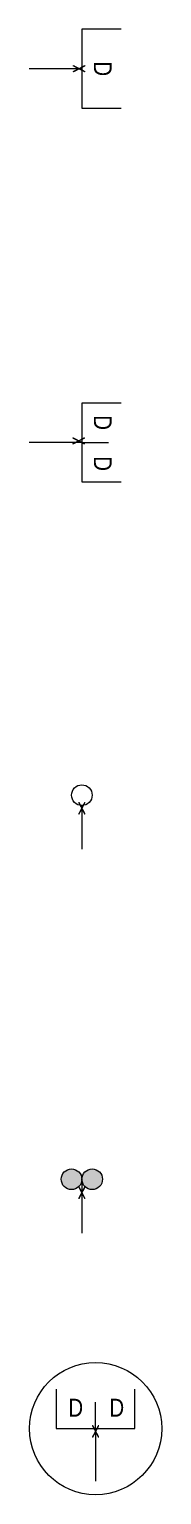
# Model space of a CAD drawing. Header units: metres. Extents: x -162 to 83385, y -62392 to -1971.
# Drawn here: x 74501 to 74862, y -26014 to -22023 of the extents above; entities that cross this region are included whole.
import ezdxf
from ezdxf.enums import TextEntityAlignment as Align

# ---------------------------------------------------------------- set-up
doc = ezdxf.new("R2010")
doc.units = ezdxf.units.M
doc.header["$LTSCALE"] = 0.5
for name, color, linetype, lineweight in [('ELIN_Attribut_01_Produkt_ID', 7, 'Continuous', 0), ('ELIN_Attribut_02_Stromkreis', 7, 'Continuous', 0), ('ELIN_Attribut_03_Verteilerbereich', 7, 'Continuous', 0), ('ELIN_Attribut_04_Montagehoehe', 7, 'Continuous', 0), ('ELIN_Attribut_05_Montageart', 7, 'Continuous', 0), ('ELIN_Attribut_06_Tuernummer', 7, 'Continuous', 0), ('ELIN_Attribut_07_Bemerkung', 7, 'Continuous', 0), ('ELIN_Attribut_08_Adresse', 7, 'Continuous', 0), ('ELIN_Attribut_10_AKZ1', 7, 'Continuous', 0), ('ELIN_Attribut_11_AKZ2', 7, 'Continuous', 0), ('ELIN_Attribut_12_Sonstiges1', 7, 'Continuous', 0), ('ELIN_Attribut_13_Sonstiges2', 7, 'Continuous', 0), ('ELIN_Attribut_14_Bauteil', 7, 'Continuous', 0), ('ELIN_Attribut_15_Ebene', 7, 'Continuous', 0), ('ELIN_Attribut_16_Raumnummer', 7, 'Continuous', 0), ('ELIN_Attribut_17_Raumname', 7, 'Continuous', 0), ('ELIN_Attribut_18_Montageabschnitt', 7, 'Continuous', 0), ('ELIN_Attribut_Basispunkt', 2, 'Continuous', 0), ('ELIN_Attribute_GEMOS', 11, 'Continuous', 0), ('ELIN_SWS_WA_Auslass', 7, 'Continuous', 0), ('ELIN_SWS_WA_Datendose', 7, 'Continuous', 0)]:
    doc.layers.add(name, color=color, linetype=linetype, lineweight=lineweight)
doc.layers.get('0').off()
doc.styles.add('ARIAL_N', font='ARIALN.TTF')
doc.styles.add('ELIN_Attribute', font='isocp.shx', dxfattribs={"width": 0.8})

# ---------------------------------------------------------------- blocks, each defined once
blk = doc.blocks.new('ELIN_SWS_EDV DOSE_1F')
at = {"color": 0}
for p, q in [((-107.2, 107.2), (-107.2, 0)), ((107.2, 0), (107.2, 107.2)), ((-107.2, 0), (107.2, 0)), ((0, 0), (0, -143))]:
    blk.add_line(p, q, dxfattribs=at)
at = {"color": 0, "style": 'ARIAL_N'}
blk.add_text('D', height=48.7, dxfattribs=at).set_placement((-20, 32.7))
at = {"layer": 'ELIN_Attribut_01_Produkt_ID', "style": 'ELIN_Attribute', "width": 0.8, "flags": 8}
blk.add_attdef('01_PRODUKT_ID', text='', height=150, dxfattribs=at).set_placement((0, -169.5, 0), align=Align.TOP_CENTER)
at = {"layer": 'ELIN_Attribut_02_Stromkreis', "style": 'ELIN_Attribute', "width": 0.8, "flags": 8}
blk.add_attdef('02_STROMKREIS', text='', height=150, dxfattribs=at).set_placement((0, 150, 0), align=Align.CENTER)
at = {"layer": 'ELIN_Attribut_03_Verteilerbereich', "style": 'ELIN_Attribute', "width": 0.8, "flags": 8}
blk.add_attdef('03_VERTEILERBEREICH', (198.4, -672.7, 0), '', height=125, dxfattribs=at)
at = {"layer": 'ELIN_Attribut_04_Montagehoehe', "style": 'ELIN_Attribute', "width": 0.8, "flags": 8}
blk.add_attdef('04_MONTAGEHOEHE', text='', height=125, dxfattribs=at).set_placement((-424.5, -54.7, 0), align=Align.RIGHT)
at = {"layer": 'ELIN_Attribut_05_Montageart', "style": 'ELIN_Attribute', "width": 0.8, "flags": 8}
blk.add_attdef('05_MONTAGEART', (400.3, -54.7, 0), '', height=125, dxfattribs=at)
at = {"layer": 'ELIN_Attribut_06_Tuernummer', "style": 'ELIN_Attribute', "width": 0.8, "flags": 8}
blk.add_attdef('06_TUERNUMMER', text='', height=125, dxfattribs=at).set_placement((-424.9, -254.7, 0), align=Align.RIGHT)
at = {"layer": 'ELIN_Attribut_07_Bemerkung', "style": 'ELIN_Attribute', "width": 0.8, "flags": 8}
blk.add_attdef('07_BEMERKUNG', (198.4, -844.5, 0), '', height=125, dxfattribs=at)
at = {"layer": 'ELIN_Attribut_08_Adresse', "style": 'ELIN_Attribute', "width": 0.8, "flags": 8}
blk.add_attdef('08_ADRESSE', (198.4, -1100.6, 0), '', height=125, dxfattribs=at)
at = {"layer": 'ELIN_Attribut_10_AKZ1', "style": 'ELIN_Attribute', "width": 0.8, "flags": 8}
blk.add_attdef('10_AKZ1', (195.8, -1466.6, 0), '', height=125, dxfattribs=at)
at = {"layer": 'ELIN_Attribut_11_AKZ2', "style": 'ELIN_Attribute', "width": 0.8, "flags": 8}
blk.add_attdef('11_AKZ2', (195.8, -1622.9, 0), '', height=125, dxfattribs=at)
at = {"layer": 'ELIN_Attribut_12_Sonstiges1', "style": 'ELIN_Attribute', "width": 0.8, "flags": 8}
blk.add_attdef('12_SONSTIGES1', (198.4, -2000.7, 0), '', height=125, dxfattribs=at)
at = {"layer": 'ELIN_Attribut_13_Sonstiges2', "style": 'ELIN_Attribute', "width": 0.8, "flags": 8}
blk.add_attdef('13_SONSTIGES2', (198.4, -2151.6, 0), '', height=125, dxfattribs=at)
at = {"layer": 'ELIN_Attribut_14_Bauteil', "style": 'ELIN_Attribute', "width": 0.8, "flags": 8}
blk.add_attdef('14_BAUTEIL', (198.4, -2971.1, 0), '', height=125, dxfattribs=at)
at = {"layer": 'ELIN_Attribut_15_Ebene', "style": 'ELIN_Attribute', "width": 0.8, "flags": 8}
blk.add_attdef('15_EBENE', (198.4, -3118.3, 0), '', height=125, dxfattribs=at)
at = {"layer": 'ELIN_Attribut_16_Raumnummer', "style": 'ELIN_Attribute', "width": 0.8, "flags": 8}
blk.add_attdef('16_RAUMNUMMER', (198.4, -3312.6, 0), '', height=125, dxfattribs=at)
at = {"layer": 'ELIN_Attribut_17_Raumname', "style": 'ELIN_Attribute', "width": 0.8, "flags": 8}
blk.add_attdef('17_RAUMNAME', (198.4, -3469.1, 0), '', height=125, dxfattribs=at)
at = {"layer": 'ELIN_Attribut_18_Montageabschnitt', "style": 'ELIN_Attribute', "width": 0.8, "flags": 8}
blk.add_attdef('18_MONTAGEABSCHNITT', (198.4, -3670.1, 0), '', height=125, dxfattribs=at)
at = {"layer": 'ELIN_Attribut_Basispunkt', "style": 'ELIN_Attribute', "width": 0.8, "flags": 8}
blk.add_attdef('Basispunkt', text='', height=50, dxfattribs=at).set_placement((0, 0), align=Align.MIDDLE)
at = {"layer": 'ELIN_Attribute_GEMOS', "style": 'ELIN_Attribute', "width": 0.6, "flags": 8}
for tag, p in [('G01_PRO02ID', (1620.5, 183.6)), ('G02_BEZEICHNUNG', (1620.5, -14.6, 0)), ('G03_DESCRIPTION', (1620.5, -204.4, 0)), ('G04_GEMOS-SYMBOL', (1623.8, -404.4, 0)), ('G05_GEMOS-TYP', (1623.8, -604.4, 0)), ('G06_ORTSKENNUNG', (1620.5, -804.4, 0)), ('G08_FREI1', (1620.5, -1004.4, 0)), ('G08_FREI2', (1620.5, -1204.4, 0))]:
    blk.add_attdef(tag, p, '', height=125, dxfattribs=at)
blk = doc.blocks.new('ELIN_SWS_EDV DOSE_2F')
at = {"color": 0}
for p, q in [((-107.2, 107.2), (-107.2, 0)), ((107.2, 0), (107.2, 107.2)), ((0, 0), (0, 72.1)), ((-107.2, 0), (107.2, 0)), ((0, 0), (0, -143))]:
    blk.add_line(p, q, dxfattribs=at)
at = {"color": 0, "style": 'ARIAL_N'}
for p in [(-74.2, 32.7), (37.5, 32.7)]:
    blk.add_text('D', height=48.7, dxfattribs=at).set_placement(p)
at = {"layer": 'ELIN_Attribut_01_Produkt_ID', "style": 'ELIN_Attribute', "width": 0.8, "flags": 8}
blk.add_attdef('01_PRODUKT_ID', text='', height=150, dxfattribs=at).set_placement((0, -169.5, 0), align=Align.TOP_CENTER)
at = {"layer": 'ELIN_Attribut_02_Stromkreis', "style": 'ELIN_Attribute', "width": 0.8, "flags": 8}
blk.add_attdef('02_STROMKREIS', text='', height=150, dxfattribs=at).set_placement((0, 150, 0), align=Align.CENTER)
at = {"layer": 'ELIN_Attribut_03_Verteilerbereich', "style": 'ELIN_Attribute', "width": 0.8, "flags": 8}
blk.add_attdef('03_VERTEILERBEREICH', (198.4, -672.7, 0), '', height=125, dxfattribs=at)
at = {"layer": 'ELIN_Attribut_04_Montagehoehe', "style": 'ELIN_Attribute', "width": 0.8, "flags": 8}
blk.add_attdef('04_MONTAGEHOEHE', text='', height=125, dxfattribs=at).set_placement((-424.5, -54.7, 0), align=Align.RIGHT)
at = {"layer": 'ELIN_Attribut_05_Montageart', "style": 'ELIN_Attribute', "width": 0.8, "flags": 8}
blk.add_attdef('05_MONTAGEART', (400.3, -54.7, 0), '', height=125, dxfattribs=at)
at = {"layer": 'ELIN_Attribut_06_Tuernummer', "style": 'ELIN_Attribute', "width": 0.8, "flags": 8}
blk.add_attdef('06_TUERNUMMER', text='', height=125, dxfattribs=at).set_placement((-424.9, -254.7, 0), align=Align.RIGHT)
at = {"layer": 'ELIN_Attribut_07_Bemerkung', "style": 'ELIN_Attribute', "width": 0.8, "flags": 8}
blk.add_attdef('07_BEMERKUNG', (198.4, -844.5, 0), '', height=125, dxfattribs=at)
at = {"layer": 'ELIN_Attribut_08_Adresse', "style": 'ELIN_Attribute', "width": 0.8, "flags": 8}
blk.add_attdef('08_ADRESSE', (198.4, -1100.6, 0), '', height=125, dxfattribs=at)
at = {"layer": 'ELIN_Attribut_10_AKZ1', "style": 'ELIN_Attribute', "width": 0.8, "flags": 8}
blk.add_attdef('10_AKZ1', (195.8, -1466.6, 0), '', height=125, dxfattribs=at)
at = {"layer": 'ELIN_Attribut_11_AKZ2', "style": 'ELIN_Attribute', "width": 0.8, "flags": 8}
blk.add_attdef('11_AKZ2', (195.8, -1622.9, 0), '', height=125, dxfattribs=at)
at = {"layer": 'ELIN_Attribut_12_Sonstiges1', "style": 'ELIN_Attribute', "width": 0.8, "flags": 8}
blk.add_attdef('12_SONSTIGES1', (198.4, -2000.7, 0), '', height=125, dxfattribs=at)
at = {"layer": 'ELIN_Attribut_13_Sonstiges2', "style": 'ELIN_Attribute', "width": 0.8, "flags": 8}
blk.add_attdef('13_SONSTIGES2', (198.4, -2151.6, 0), '', height=125, dxfattribs=at)
at = {"layer": 'ELIN_Attribut_14_Bauteil', "style": 'ELIN_Attribute', "width": 0.8, "flags": 8}
blk.add_attdef('14_BAUTEIL', (198.4, -2971.1, 0), '', height=125, dxfattribs=at)
at = {"layer": 'ELIN_Attribut_15_Ebene', "style": 'ELIN_Attribute', "width": 0.8, "flags": 8}
blk.add_attdef('15_EBENE', (198.4, -3118.3, 0), '', height=125, dxfattribs=at)
at = {"layer": 'ELIN_Attribut_16_Raumnummer', "style": 'ELIN_Attribute', "width": 0.8, "flags": 8}
blk.add_attdef('16_RAUMNUMMER', (198.4, -3312.6, 0), '', height=125, dxfattribs=at)
at = {"layer": 'ELIN_Attribut_17_Raumname', "style": 'ELIN_Attribute', "width": 0.8, "flags": 8}
blk.add_attdef('17_RAUMNAME', (198.4, -3469.1, 0), '', height=125, dxfattribs=at)
at = {"layer": 'ELIN_Attribut_18_Montageabschnitt', "style": 'ELIN_Attribute', "width": 0.8, "flags": 8}
blk.add_attdef('18_MONTAGEABSCHNITT', (198.4, -3670.1, 0), '', height=125, dxfattribs=at)
at = {"layer": 'ELIN_Attribut_Basispunkt', "style": 'ELIN_Attribute', "width": 0.8, "flags": 8}
blk.add_attdef('Basispunkt', text='', height=50, dxfattribs=at).set_placement((0, 0), align=Align.MIDDLE)
at = {"layer": 'ELIN_Attribute_GEMOS', "style": 'ELIN_Attribute', "width": 0.6, "flags": 8}
for tag, p in [('G01_PRO02ID', (1620.5, 183.6)), ('G02_BEZEICHNUNG', (1620.5, -14.6, 0)), ('G03_DESCRIPTION', (1620.5, -204.4, 0)), ('G04_GEMOS-SYMBOL', (1623.8, -404.4, 0)), ('G05_GEMOS-TYP', (1623.8, -604.4, 0)), ('G06_ORTSKENNUNG', (1620.5, -804.4, 0)), ('G08_FREI1', (1620.5, -1004.4, 0)), ('G08_FREI2', (1620.5, -1204.4, 0))]:
    blk.add_attdef(tag, p, '', height=125, dxfattribs=at)
blk = doc.blocks.new('ELIN_SWS_EDV AUSL_1F')
h = blk.add_hatch(color=0)
edge = h.paths.add_edge_path()
edge.add_arc((0, 28.1), 28.1, 360, 720)
at = {"color": 0}
blk.add_line((0, 0), (0, -118.8), dxfattribs=at)
blk.add_circle((0, 28.1), 28.1, dxfattribs=at)
at = {"layer": 'ELIN_Attribut_01_Produkt_ID', "style": 'ELIN_Attribute', "width": 0.8, "flags": 8}
blk.add_attdef('01_PRODUKT_ID', text='', height=150, dxfattribs=at).set_placement((0, -169.5, 0), align=Align.TOP_CENTER)
at = {"layer": 'ELIN_Attribut_02_Stromkreis', "style": 'ELIN_Attribute', "width": 0.8, "flags": 8}
blk.add_attdef('02_STROMKREIS', text='', height=150, dxfattribs=at).set_placement((0, 150, 0), align=Align.CENTER)
at = {"layer": 'ELIN_Attribut_03_Verteilerbereich', "style": 'ELIN_Attribute', "width": 0.8, "flags": 8}
blk.add_attdef('03_VERTEILERBEREICH', (198.4, -672.7, 0), '', height=125, dxfattribs=at)
at = {"layer": 'ELIN_Attribut_04_Montagehoehe', "style": 'ELIN_Attribute', "width": 0.8, "flags": 8}
blk.add_attdef('04_MONTAGEHOEHE', text='', height=125, dxfattribs=at).set_placement((-424.5, -54.7, 0), align=Align.RIGHT)
at = {"layer": 'ELIN_Attribut_05_Montageart', "style": 'ELIN_Attribute', "width": 0.8, "flags": 8}
blk.add_attdef('05_MONTAGEART', (400.3, -54.7, 0), '', height=125, dxfattribs=at)
at = {"layer": 'ELIN_Attribut_06_Tuernummer', "style": 'ELIN_Attribute', "width": 0.8, "flags": 8}
blk.add_attdef('06_TUERNUMMER', text='', height=125, dxfattribs=at).set_placement((-424.9, -254.7, 0), align=Align.RIGHT)
at = {"layer": 'ELIN_Attribut_07_Bemerkung', "style": 'ELIN_Attribute', "width": 0.8, "flags": 8}
blk.add_attdef('07_BEMERKUNG', (198.4, -844.5, 0), '', height=125, dxfattribs=at)
at = {"layer": 'ELIN_Attribut_08_Adresse', "style": 'ELIN_Attribute', "width": 0.8, "flags": 8}
blk.add_attdef('08_ADRESSE', (198.4, -1100.6, 0), '', height=125, dxfattribs=at)
at = {"layer": 'ELIN_Attribut_10_AKZ1', "style": 'ELIN_Attribute', "width": 0.8, "flags": 8}
blk.add_attdef('10_AKZ1', (195.8, -1466.6, 0), '', height=125, dxfattribs=at)
at = {"layer": 'ELIN_Attribut_11_AKZ2', "style": 'ELIN_Attribute', "width": 0.8, "flags": 8}
blk.add_attdef('11_AKZ2', (195.8, -1622.9, 0), '', height=125, dxfattribs=at)
at = {"layer": 'ELIN_Attribut_12_Sonstiges1', "style": 'ELIN_Attribute', "width": 0.8, "flags": 8}
blk.add_attdef('12_SONSTIGES1', (198.4, -2000.7, 0), '', height=125, dxfattribs=at)
at = {"layer": 'ELIN_Attribut_13_Sonstiges2', "style": 'ELIN_Attribute', "width": 0.8, "flags": 8}
blk.add_attdef('13_SONSTIGES2', (198.4, -2151.6, 0), '', height=125, dxfattribs=at)
at = {"layer": 'ELIN_Attribut_14_Bauteil', "style": 'ELIN_Attribute', "width": 0.8, "flags": 8}
blk.add_attdef('14_BAUTEIL', (198.4, -2971.1, 0), '', height=125, dxfattribs=at)
at = {"layer": 'ELIN_Attribut_15_Ebene', "style": 'ELIN_Attribute', "width": 0.8, "flags": 8}
blk.add_attdef('15_EBENE', (198.4, -3118.3, 0), '', height=125, dxfattribs=at)
at = {"layer": 'ELIN_Attribut_16_Raumnummer', "style": 'ELIN_Attribute', "width": 0.8, "flags": 8}
blk.add_attdef('16_RAUMNUMMER', (198.4, -3312.6, 0), '', height=125, dxfattribs=at)
at = {"layer": 'ELIN_Attribut_17_Raumname', "style": 'ELIN_Attribute', "width": 0.8, "flags": 8}
blk.add_attdef('17_RAUMNAME', (198.4, -3469.1, 0), '', height=125, dxfattribs=at)
at = {"layer": 'ELIN_Attribut_18_Montageabschnitt', "style": 'ELIN_Attribute', "width": 0.8, "flags": 8}
blk.add_attdef('18_MONTAGEABSCHNITT', (198.4, -3670.1, 0), '', height=125, dxfattribs=at)
at = {"layer": 'ELIN_Attribut_Basispunkt', "style": 'ELIN_Attribute', "width": 0.8, "flags": 8}
blk.add_attdef('Basispunkt', text='', height=50, dxfattribs=at).set_placement((0, 0), align=Align.MIDDLE)
at = {"layer": 'ELIN_Attribute_GEMOS', "style": 'ELIN_Attribute', "width": 0.6, "flags": 8}
for tag, p in [('G01_PRO02ID', (1620.5, 183.6)), ('G02_BEZEICHNUNG', (1620.5, -14.6, 0)), ('G03_DESCRIPTION', (1620.5, -204.4, 0)), ('G04_GEMOS-SYMBOL', (1623.8, -404.4, 0)), ('G05_GEMOS-TYP', (1623.8, -604.4, 0)), ('G06_ORTSKENNUNG', (1620.5, -804.4, 0)), ('G08_FREI1', (1620.5, -1004.4, 0)), ('G08_FREI2', (1620.5, -1204.4, 0))]:
    blk.add_attdef(tag, p, '', height=125, dxfattribs=at)
blk = doc.blocks.new('ELIN_SWS_EDV AUSL_2F')
h = blk.add_hatch(color=0)
edge = h.paths.add_edge_path()
edge.add_arc((-28.1, 29.2), 28.1, 0, 360)
h = blk.add_hatch(color=0)
edge = h.paths.add_edge_path()
edge.add_arc((28.1, 29.2), 28.1, 0, 360)
at = {"color": 0}
blk.add_line((0, 29.2), (0, -117.7), dxfattribs=at)
for centre in [(-28.1, 29.2), (28.1, 29.2)]:
    blk.add_circle(centre, 28.1, dxfattribs=at)
at = {"layer": 'ELIN_Attribut_01_Produkt_ID', "style": 'ELIN_Attribute', "width": 0.8, "flags": 8}
blk.add_attdef('01_PRODUKT_ID', text='', height=150, dxfattribs=at).set_placement((0, -169.5, 0), align=Align.TOP_CENTER)
at = {"layer": 'ELIN_Attribut_02_Stromkreis', "style": 'ELIN_Attribute', "width": 0.8, "flags": 8}
blk.add_attdef('02_STROMKREIS', text='', height=150, dxfattribs=at).set_placement((0, 150, 0), align=Align.CENTER)
at = {"layer": 'ELIN_Attribut_03_Verteilerbereich', "style": 'ELIN_Attribute', "width": 0.8, "flags": 8}
blk.add_attdef('03_VERTEILERBEREICH', (198.4, -672.7, 0), '', height=125, dxfattribs=at)
at = {"layer": 'ELIN_Attribut_04_Montagehoehe', "style": 'ELIN_Attribute', "width": 0.8, "flags": 8}
blk.add_attdef('04_MONTAGEHOEHE', text='', height=125, dxfattribs=at).set_placement((-424.5, -54.7, 0), align=Align.RIGHT)
at = {"layer": 'ELIN_Attribut_05_Montageart', "style": 'ELIN_Attribute', "width": 0.8, "flags": 8}
blk.add_attdef('05_MONTAGEART', (400.3, -54.7, 0), '', height=125, dxfattribs=at)
at = {"layer": 'ELIN_Attribut_06_Tuernummer', "style": 'ELIN_Attribute', "width": 0.8, "flags": 8}
blk.add_attdef('06_TUERNUMMER', text='', height=125, dxfattribs=at).set_placement((-424.9, -254.7, 0), align=Align.RIGHT)
at = {"layer": 'ELIN_Attribut_07_Bemerkung', "style": 'ELIN_Attribute', "width": 0.8, "flags": 8}
blk.add_attdef('07_BEMERKUNG', (198.4, -844.5, 0), '', height=125, dxfattribs=at)
at = {"layer": 'ELIN_Attribut_08_Adresse', "style": 'ELIN_Attribute', "width": 0.8, "flags": 8}
blk.add_attdef('08_ADRESSE', (198.4, -1100.6, 0), '', height=125, dxfattribs=at)
at = {"layer": 'ELIN_Attribut_10_AKZ1', "style": 'ELIN_Attribute', "width": 0.8, "flags": 8}
blk.add_attdef('10_AKZ1', (195.8, -1466.6, 0), '', height=125, dxfattribs=at)
at = {"layer": 'ELIN_Attribut_11_AKZ2', "style": 'ELIN_Attribute', "width": 0.8, "flags": 8}
blk.add_attdef('11_AKZ2', (195.8, -1622.9, 0), '', height=125, dxfattribs=at)
at = {"layer": 'ELIN_Attribut_12_Sonstiges1', "style": 'ELIN_Attribute', "width": 0.8, "flags": 8}
blk.add_attdef('12_SONSTIGES1', (198.4, -2000.7, 0), '', height=125, dxfattribs=at)
at = {"layer": 'ELIN_Attribut_13_Sonstiges2', "style": 'ELIN_Attribute', "width": 0.8, "flags": 8}
blk.add_attdef('13_SONSTIGES2', (198.4, -2151.6, 0), '', height=125, dxfattribs=at)
at = {"layer": 'ELIN_Attribut_14_Bauteil', "style": 'ELIN_Attribute', "width": 0.8, "flags": 8}
blk.add_attdef('14_BAUTEIL', (198.4, -2971.1, 0), '', height=125, dxfattribs=at)
at = {"layer": 'ELIN_Attribut_15_Ebene', "style": 'ELIN_Attribute', "width": 0.8, "flags": 8}
blk.add_attdef('15_EBENE', (198.4, -3118.3, 0), '', height=125, dxfattribs=at)
at = {"layer": 'ELIN_Attribut_16_Raumnummer', "style": 'ELIN_Attribute', "width": 0.8, "flags": 8}
blk.add_attdef('16_RAUMNUMMER', (198.4, -3312.6, 0), '', height=125, dxfattribs=at)
at = {"layer": 'ELIN_Attribut_17_Raumname', "style": 'ELIN_Attribute', "width": 0.8, "flags": 8}
blk.add_attdef('17_RAUMNAME', (198.4, -3469.1, 0), '', height=125, dxfattribs=at)
at = {"layer": 'ELIN_Attribut_18_Montageabschnitt', "style": 'ELIN_Attribute', "width": 0.8, "flags": 8}
blk.add_attdef('18_MONTAGEABSCHNITT', (198.4, -3670.1, 0), '', height=125, dxfattribs=at)
at = {"layer": 'ELIN_Attribut_Basispunkt', "style": 'ELIN_Attribute', "width": 0.8, "flags": 8}
blk.add_attdef('Basispunkt', text='', height=50, dxfattribs=at).set_placement((0, 0), align=Align.MIDDLE)
at = {"layer": 'ELIN_Attribute_GEMOS', "style": 'ELIN_Attribute', "width": 0.6, "flags": 8}
for tag, p in [('G01_PRO02ID', (1620.5, 183.6)), ('G02_BEZEICHNUNG', (1620.5, -14.6, 0)), ('G03_DESCRIPTION', (1620.5, -204.4, 0)), ('G04_GEMOS-SYMBOL', (1623.8, -404.4, 0)), ('G05_GEMOS-TYP', (1623.8, -604.4, 0)), ('G06_ORTSKENNUNG', (1620.5, -804.4, 0)), ('G08_FREI1', (1620.5, -1004.4, 0)), ('G08_FREI2', (1620.5, -1204.4, 0))]:
    blk.add_attdef(tag, p, '', height=125, dxfattribs=at)
blk = doc.blocks.new('ELIN_SWS_EDV DOSE_2F_BODENEINBAU')
at = {"color": 0}
for p, q in [((-107.2, 107.2), (-107.2, 0)), ((107.2, 0), (107.2, 107.2)), ((0, 0), (0, 72.1)), ((-107.2, 0), (107.2, 0)), ((0, 0), (0, -143))]:
    blk.add_line(p, q, dxfattribs=at)
blk.add_circle((0, 0), 179.9)
at = {"color": 0, "style": 'ARIAL_N'}
for p in [(-74.2, 32.7), (37.5, 32.7)]:
    blk.add_text('D', height=48.7, dxfattribs=at).set_placement(p)
at = {"layer": 'ELIN_Attribut_01_Produkt_ID', "style": 'ELIN_Attribute', "width": 0.8, "flags": 8}
blk.add_attdef('01_PRODUKT_ID', text='', height=150, dxfattribs=at).set_placement((0, -169.5, 0), align=Align.TOP_CENTER)
at = {"layer": 'ELIN_Attribut_02_Stromkreis', "style": 'ELIN_Attribute', "width": 0.8, "flags": 8}
blk.add_attdef('02_STROMKREIS', text='', height=150, dxfattribs=at).set_placement((0, 178.5, 0), align=Align.CENTER)
at = {"layer": 'ELIN_Attribut_03_Verteilerbereich', "style": 'ELIN_Attribute', "width": 0.8, "flags": 8}
blk.add_attdef('03_VERTEILERBEREICH', (198.4, -672.7, 0), '', height=125, dxfattribs=at)
at = {"layer": 'ELIN_Attribut_04_Montagehoehe', "style": 'ELIN_Attribute', "width": 0.8, "flags": 8}
blk.add_attdef('04_MONTAGEHOEHE', text='', height=125, dxfattribs=at).set_placement((-424.5, -54.7, 0), align=Align.RIGHT)
at = {"layer": 'ELIN_Attribut_05_Montageart', "style": 'ELIN_Attribute', "width": 0.8, "flags": 8}
blk.add_attdef('05_MONTAGEART', (400.3, -54.7, 0), '', height=125, dxfattribs=at)
at = {"layer": 'ELIN_Attribut_06_Tuernummer', "style": 'ELIN_Attribute', "width": 0.8, "flags": 8}
blk.add_attdef('06_TUERNUMMER', text='', height=125, dxfattribs=at).set_placement((-424.9, -254.7, 0), align=Align.RIGHT)
at = {"layer": 'ELIN_Attribut_07_Bemerkung', "style": 'ELIN_Attribute', "width": 0.8, "flags": 8}
blk.add_attdef('07_BEMERKUNG', (198.4, -844.5, 0), '', height=125, dxfattribs=at)
at = {"layer": 'ELIN_Attribut_08_Adresse', "style": 'ELIN_Attribute', "width": 0.8, "flags": 8}
blk.add_attdef('08_ADRESSE', (198.4, -1100.6, 0), '', height=125, dxfattribs=at)
at = {"layer": 'ELIN_Attribut_10_AKZ1', "style": 'ELIN_Attribute', "width": 0.8, "flags": 8}
blk.add_attdef('10_AKZ1', (195.8, -1466.6, 0), '', height=125, dxfattribs=at)
at = {"layer": 'ELIN_Attribut_11_AKZ2', "style": 'ELIN_Attribute', "width": 0.8, "flags": 8}
blk.add_attdef('11_AKZ2', (195.8, -1622.9, 0), '', height=125, dxfattribs=at)
at = {"layer": 'ELIN_Attribut_12_Sonstiges1', "style": 'ELIN_Attribute', "width": 0.8, "flags": 8}
blk.add_attdef('12_SONSTIGES1', (198.4, -2000.7, 0), '', height=125, dxfattribs=at)
at = {"layer": 'ELIN_Attribut_13_Sonstiges2', "style": 'ELIN_Attribute', "width": 0.8, "flags": 8}
blk.add_attdef('13_SONSTIGES2', (198.4, -2151.6, 0), '', height=125, dxfattribs=at)
at = {"layer": 'ELIN_Attribut_14_Bauteil', "style": 'ELIN_Attribute', "width": 0.8, "flags": 8}
blk.add_attdef('14_BAUTEIL', (198.4, -2971.1, 0), '', height=125, dxfattribs=at)
at = {"layer": 'ELIN_Attribut_15_Ebene', "style": 'ELIN_Attribute', "width": 0.8, "flags": 8}
blk.add_attdef('15_EBENE', (198.4, -3118.3, 0), '', height=125, dxfattribs=at)
at = {"layer": 'ELIN_Attribut_16_Raumnummer', "style": 'ELIN_Attribute', "width": 0.8, "flags": 8}
blk.add_attdef('16_RAUMNUMMER', (198.4, -3312.6, 0), '', height=125, dxfattribs=at)
at = {"layer": 'ELIN_Attribut_17_Raumname', "style": 'ELIN_Attribute', "width": 0.8, "flags": 8}
blk.add_attdef('17_RAUMNAME', (198.4, -3469.1, 0), '', height=125, dxfattribs=at)
at = {"layer": 'ELIN_Attribut_18_Montageabschnitt', "style": 'ELIN_Attribute', "width": 0.8, "flags": 8}
blk.add_attdef('18_MONTAGEABSCHNITT', (198.4, -3670.1, 0), '', height=125, dxfattribs=at)
at = {"layer": 'ELIN_Attribut_Basispunkt', "style": 'ELIN_Attribute', "width": 0.8, "flags": 8}
blk.add_attdef('Basispunkt', text='', height=50, dxfattribs=at).set_placement((0, 0), align=Align.MIDDLE)
at = {"layer": 'ELIN_Attribute_GEMOS', "style": 'ELIN_Attribute', "width": 0.6, "flags": 8}
for tag, p in [('G01_PRO02ID', (1620.5, 183.6)), ('G02_BEZEICHNUNG', (1620.5, -14.6, 0)), ('G03_DESCRIPTION', (1620.5, -204.4, 0)), ('G04_GEMOS-SYMBOL', (1623.8, -404.4, 0)), ('G05_GEMOS-TYP', (1623.8, -604.4, 0)), ('G06_ORTSKENNUNG', (1620.5, -804.4, 0)), ('G08_FREI1', (1620.5, -1004.4, 0)), ('G08_FREI2', (1620.5, -1204.4, 0))]:
    blk.add_attdef(tag, p, '', height=125, dxfattribs=at)

msp = doc.modelspace()

# ---------------------------------------------------------------- block references
at = {"lineweight": 0}
ref = msp.add_blockref('ELIN_SWS_EDV DOSE_2F_BODENEINBAU', (74681.8, -25834.2), dxfattribs=at)
ref.add_attrib('Basispunkt', 'x', dxfattribs={"layer": 'ELIN_Attribut_Basispunkt', "height": 50, "style": 'ELIN_Attribute', "width": 0.8}).set_placement((74681.8, -25834.2), align=Align.MIDDLE)
at = {"layer": 'ELIN_SWS_WA_Auslass', "lineweight": 0}
ref = msp.add_blockref('ELIN_SWS_EDV AUSL_1F', (74644.4, -24137.1), dxfattribs=at)
ref.add_attrib('Basispunkt', 'x', dxfattribs={"layer": 'ELIN_Attribut_Basispunkt', "height": 50, "style": 'ELIN_Attribute', "width": 0.8}).set_placement((74644.4, -24137.1), align=Align.MIDDLE)
ref = msp.add_blockref('ELIN_SWS_EDV AUSL_2F', (74644.4, -25184.2), dxfattribs=at)
ref.add_attrib('Basispunkt', 'x', dxfattribs={"layer": 'ELIN_Attribut_Basispunkt', "height": 50, "style": 'ELIN_Attribute', "width": 0.8}).set_placement((74644.4, -25184.2), align=Align.MIDDLE)
ref = msp.add_blockref('ELIN_SWS_EDV DOSE_2F_BODENEINBAU', (74681.8, -25834.2), dxfattribs=at)
ref.add_attrib('Basispunkt', 'x', dxfattribs={"layer": 'ELIN_Attribut_Basispunkt', "height": 50, "style": 'ELIN_Attribute', "width": 0.8}).set_placement((74681.8, -25834.2), align=Align.MIDDLE)
at = {"layer": 'ELIN_SWS_WA_Datendose', "lineweight": 0}
ref = msp.add_blockref('ELIN_SWS_EDV DOSE_1F', (74644.4, -22130.5), dxfattribs=dict(at, rotation=270))
ref.add_attrib('Basispunkt', 'x', dxfattribs={"layer": 'ELIN_Attribut_Basispunkt', "height": 50, "rotation": 270, "style": 'ELIN_Attribute', "width": 0.8}).set_placement((74644.4, -22130.5), align=Align.MIDDLE)
ref = msp.add_blockref('ELIN_SWS_EDV DOSE_2F', (74644.4, -23148.4), dxfattribs=dict(at, rotation=270))
ref.add_attrib('Basispunkt', 'x', dxfattribs={"layer": 'ELIN_Attribut_Basispunkt', "height": 50, "rotation": 270, "style": 'ELIN_Attribute', "width": 0.8}).set_placement((74643.3, -23144.2), align=Align.MIDDLE)

doc.saveas('drawing.dxf')
